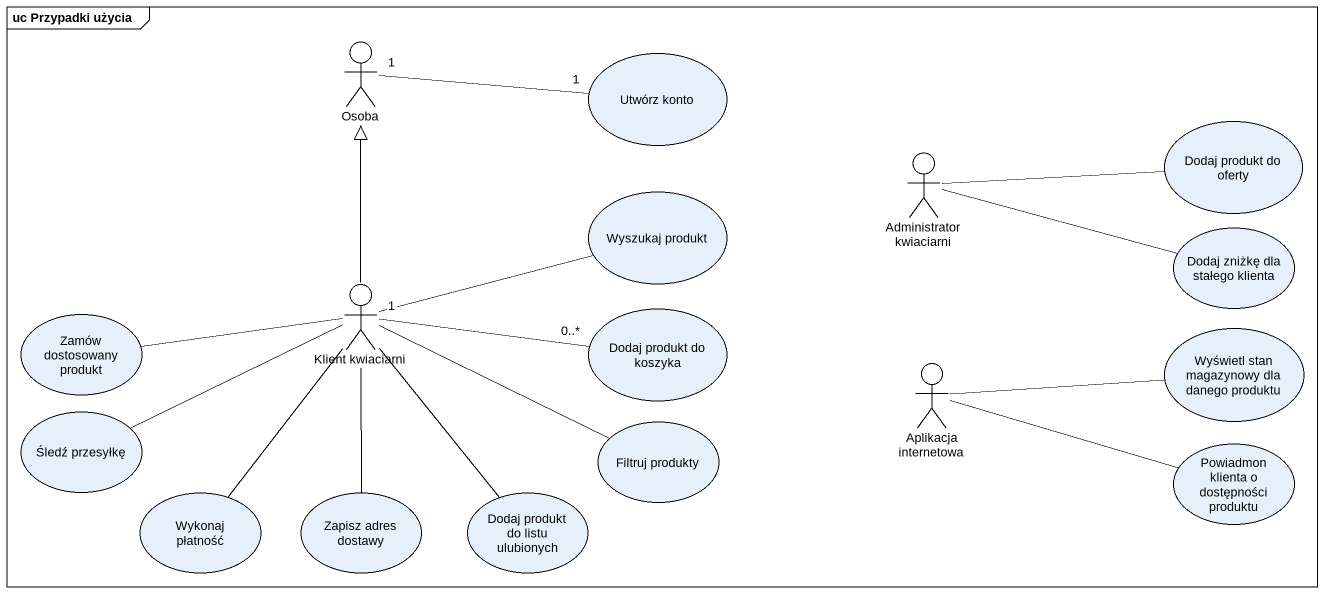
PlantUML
@startuml
mainframe uc Przypadki użycia
actor Osoba
usecase "Utwórz konto" as Utwórz_konto
actor "Administrator kwiaciarni" as Administrator_kwiaciarni
usecase "Dodaj produkt do oferty" as Dodaj_produkt_do_oferty
usecase "Wyszukaj produkt" as Wyszukaj_produkt
usecase "Dodaj zniżkę dla stałego klienta" as Dodaj_zniżkę_dla_stałego
usecase "Zamów dostosowany produkt" as Zamów_dostosowany_produkt
actor "Klient kwiaciarni" as Klient_kwiaciarni
usecase "Dodaj produkt do koszyka" as Dodaj_produkt_do_koszyka
actor "Aplikacja internetowa" as Aplikacja_internetowa
usecase "Wyświetl stan magazynowy dla danego produktu" as Wyświetl_stan_magazynowy
usecase "Śledź przesyłkę" as Śledź_przesyłkę
usecase "Filtruj produkty" as Filtruj_produkty
usecase "Powiadmon klienta o dostępności produktu" as Powiadmon_klienta_o
usecase "Wykonaj płatność" as Wykonaj_płatność
usecase "Zapisz adres dostawy" as Zapisz_adres_dostawy
usecase "Dodaj produkt do listu ulubionych" as Dodaj_produkt_do_listu
Osoba "1" -right- "1" Utwórz_konto
Administrator_kwiaciarni -right- Dodaj_produkt_do_oferty
Administrator_kwiaciarni -right- Dodaj_zniżkę_dla_stałego
Klient_kwiaciarni -up-|> Osoba
Klient_kwiaciarni -right- Wyszukaj_produkt
Klient_kwiaciarni -left- Zamów_dostosowany_produkt
Klient_kwiaciarni "1" -right- "0..*" Dodaj_produkt_do_koszyka
Klient_kwiaciarni -left- Śledź_przesyłkę
Klient_kwiaciarni -right- Filtruj_produkty
Klient_kwiaciarni -- Wykonaj_płatność
Klient_kwiaciarni -- Zapisz_adres_dostawy
Klient_kwiaciarni -- Dodaj_produkt_do_listu
Aplikacja_internetowa -right- Wyświetl_stan_magazynowy
Aplikacja_internetowa -right- Powiadmon_klienta_o
@enduml
